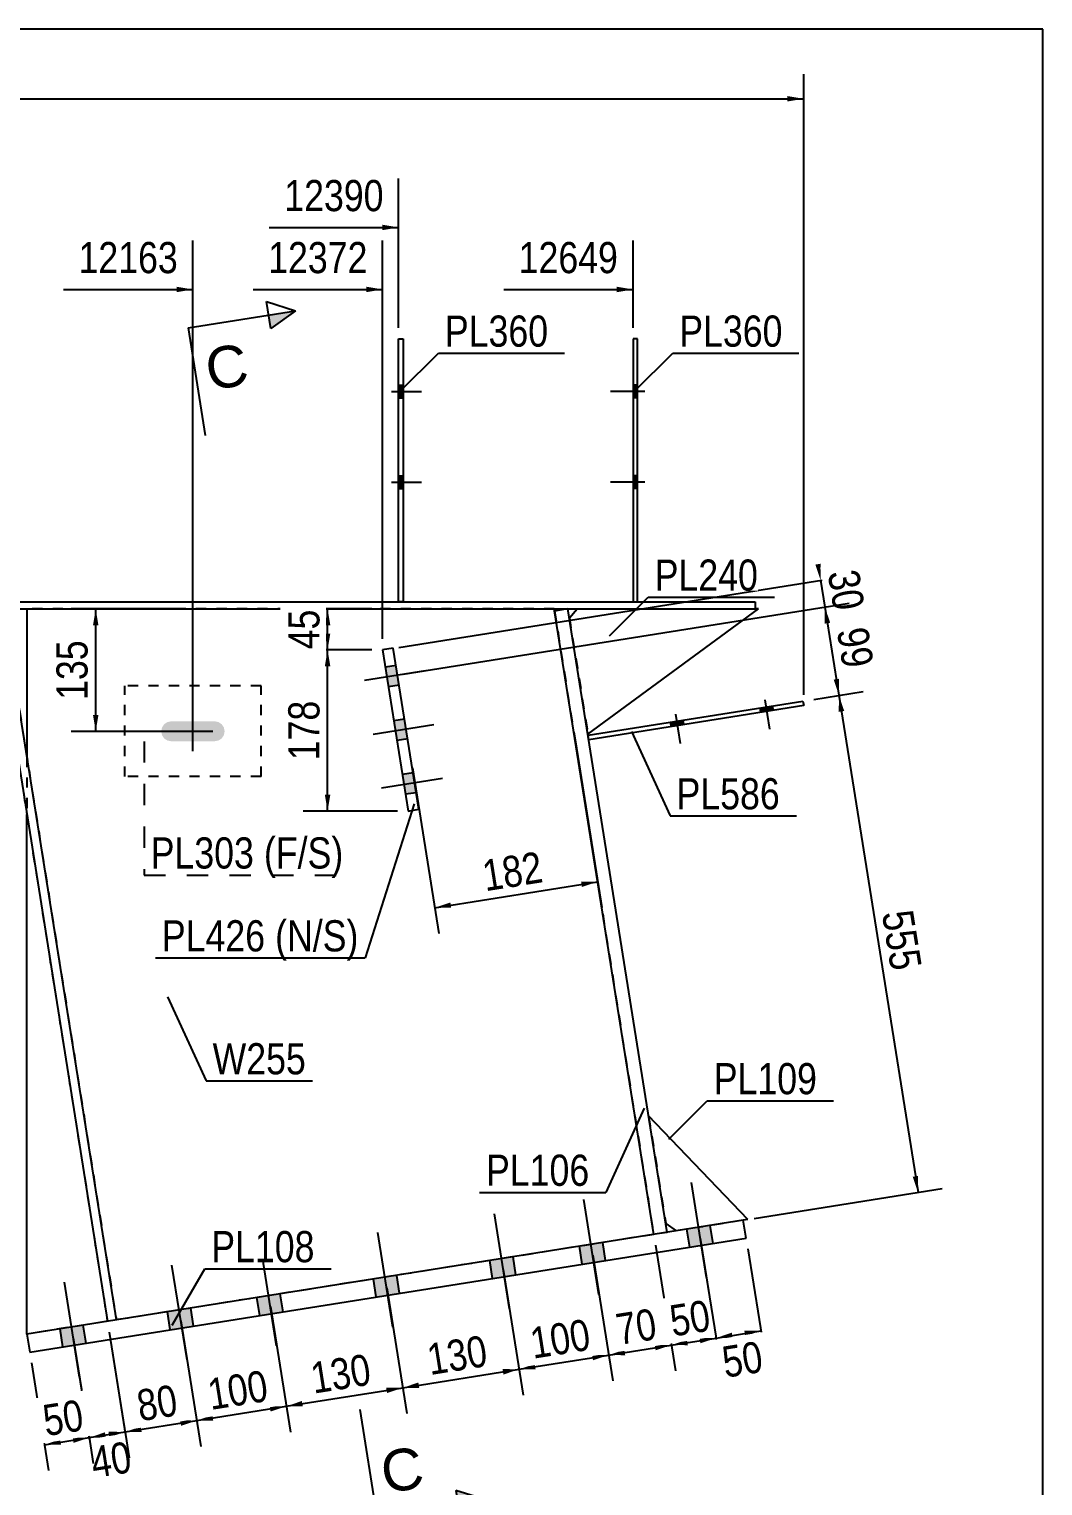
# Model space of a CAD drawing. Header units: millimetres. Extents: x -1012 to -610, y -190 to 87.
# Drawn here: x -703 to -609.9, y -47.3 to 86.6 of the extents above; entities that cross this region are included whole.
import ezdxf

# ---------------------------------------------------------------- set-up
doc = ezdxf.new("R2010")
doc.units = ezdxf.units.MM
doc.linetypes.add('DXK_LINE_DOT1', pattern=[1.8814, 0.9407, -0.9407])
doc.linetypes.add('DXK_LINE_DOT2', pattern=[3.9198, 1.9599, -1.9599])
doc.styles.add('Arial', font='ARIAL.TTF', dxfattribs={"height": 0.2})
doc.styles.add('Arial Narrow', font='ARIALN.TTF', dxfattribs={"height": 0.2})

# ---------------------------------------------------------------- blocks, each defined once
blk = doc.blocks.new('Unknown-628699867-1211')
at = {"color": 5, "linetype": 'Continuous'}
for p, q in [((-609.88, 86.63), (-1009.88, 86.63)), ((-609.88, -190.37), (-609.88, 86.63))]:
    blk.add_line(p, q, dxfattribs=at)
blk = doc.blocks.new('Part-628699867-3175 - 1513')
at = {"color": 2, "linetype": 'Continuous'}
for p, q in [((-647.12, 58.17), (-647.53, 58.17)), ((-647.53, 58.17), (-647.53, 34)), ((-647.12, 34), (-647.12, 58.17))]:
    blk.add_line(p, q, dxfattribs=at)
at = {"color": 7, "linetype": 'DXK_LINE_DOT1'}
blk.add_line((-647.53, 34), (-647.12, 34), dxfattribs=at)
blk = doc.blocks.new('Bolt-628699867-1549 - 1513')
at = {"linetype": 'Continuous'}
for points in [[(-668.66, 52.75), (-668.66, 53.91), (-669.08, 53.91), (-669.08, 52.75)], [(-668.66, 52.75), (-668.66, 53.91), (-669.08, 53.91), (-669.08, 52.75)], [(-668.66, 44.41), (-668.66, 45.58), (-669.08, 45.58), (-669.08, 44.41)], [(-668.66, 44.41), (-668.66, 45.58), (-669.08, 45.58), (-669.08, 44.41)]]:
    blk.add_hatch(color=3, dxfattribs=at).paths.add_polyline_path(points)
at = {"color": 3, "linetype": 'Continuous'}
for p, q in [((-669.08, 53.91), (-668.66, 53.91)), ((-669.08, 53.91), (-668.66, 53.91)), ((-669.74, 53.33), (-666.99, 53.33)), ((-669.74, 53.33), (-666.99, 53.33)), ((-669.08, 52.75), (-668.66, 52.75)), ((-669.08, 52.75), (-668.66, 52.75)), ((-669.08, 45.58), (-668.66, 45.58)), ((-669.08, 45.58), (-668.66, 45.58)), ((-669.74, 45), (-666.99, 45)), ((-669.74, 45), (-666.99, 45)), ((-669.08, 44.41), (-668.66, 44.41)), ((-669.08, 44.41), (-668.66, 44.41))]:
    blk.add_line(p, q, dxfattribs=at)
blk = doc.blocks.new('Bolt-628699867-1551 - 1513')
at = {"linetype": 'Continuous'}
for points in [[(-670.3, 28), (-670.02, 26.19), (-669.03, 26.35), (-669.32, 28.16)], [(-669.52, 23.07), (-669.23, 21.26), (-668.24, 21.41), (-668.53, 23.22)], [(-668.73, 18.13), (-668.45, 16.32), (-667.46, 16.47), (-667.75, 18.29)]]:
    blk.add_hatch(color=3, dxfattribs=at).paths.add_polyline_path(points)
at = {"color": 3, "linetype": 'Continuous'}
for p, q in [((-670.3, 28), (-669.32, 28.16)), ((-672.22, 26.77), (-666.62, 27.66)), ((-670.02, 26.19), (-669.03, 26.35)), ((-669.52, 23.07), (-668.53, 23.22)), ((-671.43, 21.83), (-665.84, 22.72)), ((-669.23, 21.26), (-668.24, 21.41)), ((-670.65, 16.9), (-665.05, 17.79)), ((-668.73, 18.13), (-667.75, 18.29)), ((-668.45, 16.32), (-667.46, 16.47))]:
    blk.add_line(p, q, dxfattribs=at)
blk = doc.blocks.new('Bolt-628699867-1552 - 1513')
at = {"linetype": 'Continuous'}
blk.add_hatch(color=3, dxfattribs=at).paths.add_polyline_path([(-690.83, 22.43), (-690.9, 22.08), (-690.83, 21.73), (-690.63, 21.43), (-690.34, 21.24), (-689.99, 21.17), (-685.99, 21.17), (-685.63, 21.24), (-685.34, 21.43), (-685.14, 21.73), (-685.07, 22.08), (-685.14, 22.43), (-685.34, 22.73), (-685.63, 22.93), (-685.99, 23), (-689.99, 23), (-690.34, 22.93), (-690.63, 22.73)])
at = {"color": 3, "linetype": 'Continuous'}
for p, q in [((-687.99, 20.25), (-687.99, 23.92)), ((-686.15, 22.08), (-689.82, 22.08))]:
    blk.add_line(p, q, dxfattribs=at)
blk = doc.blocks.new('Part-628699867-1866 - 1513')
at = {"color": 2, "linetype": 'Continuous'}
for p, q in [((-705.41, 33.33), (-706.23, 33.2)), ((-706.23, 33.2), (-695.84, -32.16)), ((-695.02, -32.02), (-705.41, 33.33))]:
    blk.add_line(p, q, dxfattribs=at)
blk = doc.blocks.new('Bolt-628699867-1553 - 1513')
at = {"linetype": 'Continuous'}
for points in [[(-640.45, -23.35), (-642.59, -23.69), (-642.33, -25.33), (-640.19, -24.99)], [(-640.45, -23.35), (-642.59, -23.69), (-642.33, -25.33), (-640.19, -24.99)], [(-650.33, -24.92), (-652.47, -25.26), (-652.21, -26.9), (-650.07, -26.56)], [(-650.33, -24.92), (-652.47, -25.26), (-652.21, -26.9), (-650.07, -26.56)], [(-658.56, -26.23), (-660.7, -26.57), (-660.44, -28.21), (-658.3, -27.87)], [(-658.56, -26.23), (-660.7, -26.57), (-660.44, -28.21), (-658.3, -27.87)], [(-669.26, -27.93), (-671.4, -28.27), (-671.14, -29.91), (-669, -29.57)], [(-669.26, -27.93), (-671.4, -28.27), (-671.14, -29.91), (-669, -29.57)], [(-679.96, -29.63), (-682.1, -29.97), (-681.84, -31.62), (-679.7, -31.28)], [(-679.96, -29.63), (-682.1, -29.97), (-681.84, -31.62), (-679.7, -31.28)], [(-688.19, -30.94), (-690.33, -31.28), (-690.07, -32.92), (-687.93, -32.58)], [(-688.19, -30.94), (-690.33, -31.28), (-690.07, -32.92), (-687.93, -32.58)], [(-698.06, -32.51), (-700.2, -32.85), (-699.94, -34.5), (-697.8, -34.15)], [(-698.06, -32.51), (-700.2, -32.85), (-699.94, -34.5), (-697.8, -34.15)]]:
    blk.add_hatch(color=3, dxfattribs=at).paths.add_polyline_path(points)
at = {"color": 3, "linetype": 'Continuous'}
for p, q in [((-640.79, -28.12), (-642.18, -19.4)), ((-640.79, -28.12), (-642.18, -19.4)), ((-650.67, -29.69), (-652.05, -20.97)), ((-650.67, -29.69), (-652.05, -20.97)), ((-658.9, -31), (-660.28, -22.28)), ((-658.9, -31), (-660.28, -22.28)), ((-669.6, -32.7), (-670.98, -23.98)), ((-669.6, -32.7), (-670.98, -23.98)), ((-642.33, -25.33), (-642.59, -23.69)), ((-642.33, -25.33), (-642.59, -23.69)), ((-640.19, -24.99), (-640.45, -23.35)), ((-640.19, -24.99), (-640.45, -23.35)), ((-652.21, -26.9), (-652.47, -25.26)), ((-652.21, -26.9), (-652.47, -25.26)), ((-650.07, -26.56), (-650.33, -24.92)), ((-650.07, -26.56), (-650.33, -24.92)), ((-680.3, -34.4), (-681.68, -25.68)), ((-680.3, -34.4), (-681.68, -25.68)), ((-660.44, -28.21), (-660.7, -26.57)), ((-660.44, -28.21), (-660.7, -26.57)), ((-658.3, -27.87), (-658.56, -26.23)), ((-658.3, -27.87), (-658.56, -26.23)), ((-688.53, -35.71), (-689.91, -26.99)), ((-688.53, -35.71), (-689.91, -26.99)), ((-669, -29.57), (-669.26, -27.93)), ((-669, -29.57), (-669.26, -27.93)), ((-698.4, -37.28), (-699.79, -28.56)), ((-698.4, -37.28), (-699.79, -28.56)), ((-671.14, -29.91), (-671.4, -28.27)), ((-671.14, -29.91), (-671.4, -28.27)), ((-681.84, -31.62), (-682.1, -29.97)), ((-681.84, -31.62), (-682.1, -29.97)), ((-679.7, -31.28), (-679.96, -29.63)), ((-679.7, -31.28), (-679.96, -29.63)), ((-690.07, -32.92), (-690.33, -31.28)), ((-690.07, -32.92), (-690.33, -31.28)), ((-687.93, -32.58), (-688.19, -30.94)), ((-687.93, -32.58), (-688.19, -30.94)), ((-699.94, -34.5), (-700.2, -32.85)), ((-699.94, -34.5), (-700.2, -32.85)), ((-697.8, -34.15), (-698.06, -32.51)), ((-697.8, -34.15), (-698.06, -32.51))]:
    blk.add_line(p, q, dxfattribs=at)
blk = doc.blocks.new('Part-628699867-1562 - 1513')
at = {"color": 2, "linetype": 'Continuous'}
for p, q in [((-703.25, 33.33), (-703.25, 19.73)), ((-654.76, 33.17), (-654.78, 33.33)), ((-703.25, -33.33), (-703.25, 14.42))]:
    blk.add_line(p, q, dxfattribs=at)
at = {"color": 7, "linetype": 'DXK_LINE_DOT1'}
for p, q in [((-654.78, 33.33), (-703.25, 33.33)), ((-654.76, 33.17), (-645.64, -24.17)), ((-703.25, 19.73), (-703.25, 14.42)), ((-645.64, -24.17), (-703.25, -33.33))]:
    blk.add_line(p, q, dxfattribs=at)
blk = doc.blocks.new('Part-628699867-1584 - 1513')
at = {"color": 2, "linetype": 'Continuous'}
for p, q in [((-669.08, 34), (-669.08, 58.17)), ((-669.08, 58.17), (-668.66, 58.17)), ((-668.66, 58.17), (-668.66, 34))]:
    blk.add_line(p, q, dxfattribs=at)
at = {"color": 7, "linetype": 'DXK_LINE_DOT1'}
blk.add_line((-668.66, 34), (-669.08, 34), dxfattribs=at)
blk = doc.blocks.new('Part-628699867-1822 - 1513')
at = {"color": 2, "linetype": 'Continuous'}
for p, q in [((-653.39, 32.51), (-652.68, 33.33)), ((-651.68, 21.81), (-636.02, 33.33)), ((-636.02, 33.33), (-636.32, 33.33))]:
    blk.add_line(p, q, dxfattribs=at)
at = {"color": 7, "linetype": 'DXK_LINE_DOT1'}
for p, q in [((-653.39, 32.51), (-651.68, 21.81)), ((-652.68, 33.33), (-636.32, 33.33))]:
    blk.add_line(p, q, dxfattribs=at)
blk = doc.blocks.new('Part-628699867-1693 - 1513')
at = {"color": 2, "linetype": 'Continuous'}
for p, q in [((-669.57, 29.72), (-670.55, 29.57)), ((-670.55, 29.57), (-668.2, 14.75)), ((-667.21, 14.91), (-669.57, 29.72)), ((-668.2, 14.75), (-667.21, 14.91))]:
    blk.add_line(p, q, dxfattribs=at)
blk = doc.blocks.new('Part-628699867-1715 - 1513')
at = {"color": 7, "linetype": 'DXK_LINE_DOT1'}
for p, q in [((-681.73, 26.25), (-694.24, 26.25)), ((-694.24, 17.92), (-694.24, 26.25)), ((-681.73, 17.92), (-681.73, 26.25)), ((-681.73, 17.92), (-694.24, 17.92))]:
    blk.add_line(p, q, dxfattribs=at)
blk = doc.blocks.new('Part-628699867-1844 - 1513')
at = {"color": 7, "linetype": 'DXK_LINE_DOT1'}
for p, q in [((-705.41, 33.33), (-706.23, 33.2)), ((-706.23, 33.2), (-695.84, -32.16)), ((-705.41, 33.33), (-695.02, -32.02))]:
    blk.add_line(p, q, dxfattribs=at)
blk = doc.blocks.new('Part-628699867-1764 - 1513')
at = {"color": 2, "linetype": 'Continuous'}
for p, q in [((-637, -22.8), (-646.11, -13.28)), ((-644.53, -23.15), (-643.58, -23.85)), ((-637, -22.8), (-637.41, -22.86))]:
    blk.add_line(p, q, dxfattribs=at)
at = {"color": 7, "linetype": 'DXK_LINE_DOT1'}
for p, q in [((-646.11, -13.28), (-644.53, -23.15)), ((-637.41, -22.86), (-643.58, -23.85))]:
    blk.add_line(p, q, dxfattribs=at)
blk = doc.blocks.new('Part-628699867-1793 - 1513')
at = {"color": 2, "linetype": 'Continuous'}
for p, q in [((-637.41, -22.86), (-703.25, -33.33)), ((-637.15, -24.51), (-637.41, -22.86)), ((-702.99, -34.98), (-637.15, -24.51)), ((-703.25, -33.33), (-702.99, -34.98))]:
    blk.add_line(p, q, dxfattribs=at)
blk = doc.blocks.new('Part-628699867-1895 - 1513')
at = {"color": 2, "linetype": 'Continuous'}
for p, q in [((-654.76, 33.17), (-653.72, 33.33)), ((-645.64, -24.17), (-654.76, 33.17)), ((-644.4, -23.98), (-653.52, 33.33))]:
    blk.add_line(p, q, dxfattribs=at)
at = {"color": 7, "linetype": 'DXK_LINE_DOT1'}
for p, q in [((-653.72, 33.33), (-653.52, 33.37)), ((-653.52, 33.37), (-653.52, 33.33)), ((-644.4, -23.98), (-645.64, -24.17))]:
    blk.add_line(p, q, dxfattribs=at)
blk = doc.blocks.new('Part-628699867-2059 - 1513')
at = {"color": 2, "linetype": 'Continuous'}
for p, q in [((-745.62, 34), (-739.78, 34)), ((-745.62, 34), (-745.62, 33.33)), ((-739.68, 34), (-725.85, 34)), ((-725.75, 34), (-712.17, 34)), ((-712.07, 34), (-636.32, 34)), ((-636.32, 34), (-636.32, 33.33)), ((-745.62, 33.33), (-739.78, 33.33)), ((-739.68, 33.33), (-725.85, 33.33)), ((-725.75, 33.33), (-712.17, 33.33)), ((-712.07, 33.33), (-636.32, 33.33))]:
    blk.add_line(p, q, dxfattribs=at)
blk = doc.blocks.new('Part-628699867-3178 - 1513')
at = {"color": 2, "linetype": 'Continuous'}
for p, q in [((-651.67, 21.72), (-631.92, 24.86)), ((-631.85, 24.45), (-651.61, 21.31)), ((-631.92, 24.86), (-631.85, 24.45))]:
    blk.add_line(p, q, dxfattribs=at)
at = {"color": 7, "linetype": 'DXK_LINE_DOT1'}
blk.add_line((-651.61, 21.31), (-651.67, 21.72), dxfattribs=at)
blk = doc.blocks.new('Bolt-628699867-3217 - 1513')
at = {"linetype": 'Continuous'}
for points in [[(-647.12, 52.75), (-647.12, 53.91), (-647.53, 53.91), (-647.53, 52.75)], [(-647.12, 52.75), (-647.12, 53.91), (-647.53, 53.91), (-647.53, 52.75)], [(-647.12, 44.41), (-647.12, 45.58), (-647.53, 45.58), (-647.53, 44.41)], [(-647.12, 44.41), (-647.12, 45.58), (-647.53, 45.58), (-647.53, 44.41)]]:
    blk.add_hatch(color=3, dxfattribs=at).paths.add_polyline_path(points)
at = {"color": 3, "linetype": 'Continuous'}
for p, q in [((-647.12, 53.91), (-647.53, 53.91)), ((-647.12, 53.91), (-647.53, 53.91)), ((-646.45, 53.33), (-649.62, 53.33)), ((-646.45, 53.33), (-649.62, 53.33)), ((-647.12, 52.75), (-647.53, 52.75)), ((-647.12, 52.75), (-647.53, 52.75)), ((-647.12, 45.58), (-647.53, 45.58)), ((-647.12, 45.58), (-647.53, 45.58)), ((-646.45, 45), (-649.62, 45)), ((-646.45, 45), (-649.62, 45)), ((-647.12, 44.41), (-647.53, 44.41)), ((-647.12, 44.41), (-647.53, 44.41))]:
    blk.add_line(p, q, dxfattribs=at)
blk = doc.blocks.new('Bolt-628699867-3220 - 1513')
at = {"linetype": 'Continuous'}
for points in [[(-635.82, 23.82), (-634.67, 24), (-634.74, 24.42), (-635.89, 24.23)], [(-635.82, 23.82), (-634.67, 24), (-634.74, 24.42), (-635.89, 24.23)], [(-644.05, 22.51), (-642.9, 22.7), (-642.97, 23.11), (-644.12, 22.92)], [(-644.05, 22.51), (-642.9, 22.7), (-642.97, 23.11), (-644.12, 22.92)]]:
    blk.add_hatch(color=3, dxfattribs=at).paths.add_polyline_path(points)
at = {"color": 3, "linetype": 'Continuous'}
for p, q in [((-635.89, 24.23), (-635.82, 23.82)), ((-635.89, 24.23), (-635.82, 23.82)), ((-635.42, 24.98), (-634.99, 22.27)), ((-635.42, 24.98), (-634.99, 22.27)), ((-634.74, 24.42), (-634.67, 24)), ((-634.74, 24.42), (-634.67, 24)), ((-644.12, 22.92), (-644.05, 22.51)), ((-644.12, 22.92), (-644.05, 22.51)), ((-643.65, 23.67), (-643.22, 20.96)), ((-643.65, 23.67), (-643.22, 20.96)), ((-642.97, 23.11), (-642.9, 22.7)), ((-642.97, 23.11), (-642.9, 22.7))]:
    blk.add_line(p, q, dxfattribs=at)
blk = doc.blocks.new('StraightDimension-628699867-4066 - 1513')
at = {"linetype": 'Continuous'}
blk.add_hatch(color=7, dxfattribs=at).paths.add_polyline_path([(-649.03, 62.95), (-647.53, 62.7), (-649.03, 62.45)])
at = {"color": 7, "linetype": 'Continuous'}
for p, q in [((-647.53, 59.17), (-647.53, 67.2)), ((-659.42, 62.7), (-647.53, 62.7))]:
    blk.add_line(p, q, dxfattribs=at)
at = {"color": 0}
blk.add_wipeout([(-648.31, 63.6), (-648.31, 67.8), (-658.65, 67.8), (-658.65, 63.6)], dxfattribs=at)
at = {"color": 3, "style": 'Arial Narrow'}
blk.add_text('12649', height=2.863, dxfattribs=at).set_placement((-658.05, 64.2))
blk = doc.blocks.new('StraightDimension-628699867-2384 - 1513')
at = {"linetype": 'Continuous'}
for points in [[(-680.93, -39.96), (-679.41, -39.97), (-680.85, -40.45)], [(-686.12, -41.29), (-687.64, -41.28), (-686.2, -40.79)]]:
    blk.add_hatch(color=7, dxfattribs=at).paths.add_polyline_path(points)
at = {"color": 7, "linetype": 'Continuous'}
for p, q in [((-680.87, -30.79), (-679.03, -42.34)), ((-689.1, -32.1), (-687.26, -43.65)), ((-687.64, -41.28), (-679.41, -39.97))]:
    blk.add_line(p, q, dxfattribs=at)
at = {"color": 0}
blk.add_wipeout([(-680.25, -39.95), (-680.91, -35.8), (-687.51, -36.85), (-686.85, -41)], dxfattribs=at)
at = {"color": 3, "style": 'Arial Narrow'}
blk.add_text('100', height=2.863, rotation=9.0355, dxfattribs=at).set_placement((-686.35, -40.31))
blk = doc.blocks.new('StraightDimension-628699867-2457 - 1513')
at = {"linetype": 'Continuous'}
for points in [[(-675.86, 28.07), (-675.61, 29.57), (-675.36, 28.07)], [(-675.36, 16.25), (-675.61, 14.75), (-675.86, 16.25)]]:
    blk.add_hatch(color=7, dxfattribs=at).paths.add_polyline_path(points)
at = {"color": 7, "linetype": 'Continuous'}
for p, q in [((-671.55, 29.57), (-677.86, 29.57)), ((-675.61, 14.75), (-675.61, 29.57)), ((-669.2, 14.75), (-677.86, 14.75))]:
    blk.add_line(p, q, dxfattribs=at)
at = {"color": 0}
blk.add_wipeout([(-675.76, 25.5), (-679.96, 25.5), (-679.96, 18.82), (-675.76, 18.82)], dxfattribs=at)
at = {"color": 3, "style": 'Arial Narrow'}
blk.add_text('178', height=2.863, rotation=90.0002, dxfattribs=at).set_placement((-676.36, 19.42))
blk = doc.blocks.new('StraightDimension-628699867-2469 - 1513')
at = {"linetype": 'Continuous'}
for points in [[(-652.31, 8.26), (-650.79, 8.25), (-652.24, 7.77)], [(-664.25, 5.86), (-665.77, 5.87), (-664.33, 6.35)]]:
    blk.add_hatch(color=7, dxfattribs=at).paths.add_polyline_path(points)
at = {"color": 7, "linetype": 'Continuous'}
for p, q in [((-652.84, 21.1), (-650.42, 5.88)), ((-667.82, 18.72), (-665.4, 3.5)), ((-665.77, 5.87), (-650.79, 8.25))]:
    blk.add_line(p, q, dxfattribs=at)
at = {"color": 0}
blk.add_wipeout([(-655.01, 7.73), (-655.67, 11.88), (-662.27, 10.83), (-661.61, 6.68)], dxfattribs=at)
at = {"color": 3, "style": 'Arial Narrow'}
blk.add_text('182', height=2.863, rotation=9.0355, dxfattribs=at).set_placement((-661.11, 7.37))
blk = doc.blocks.new('StraightDimension-628699867-6439 - 1513')
at = {"linetype": 'Continuous'}
blk.add_hatch(color=7, dxfattribs=at).paths.add_polyline_path([(-633.35, 80.48), (-631.85, 80.23), (-633.35, 79.98)])
at = {"color": 7, "linetype": 'Continuous'}
for p, q in [((-631.85, 25.45), (-631.85, 82.48)), ((-1000, 80.23), (-631.85, 80.23))]:
    blk.add_line(p, q, dxfattribs=at)
blk = doc.blocks.new('StraightDimension-628699867-6081 - 1513')
at = {"linetype": 'Continuous'}
for points in [[(-630.29, 37.49), (-630.3, 35.97), (-630.78, 37.41)], [(-629.92, 31.98), (-629.91, 33.5), (-629.42, 32.06)]]:
    blk.add_hatch(color=7, dxfattribs=at).paths.add_polyline_path(points)
at = {"color": 7, "linetype": 'Continuous'}
for p, q in [((-669.07, 29.8), (-628.08, 36.32)), ((-630.3, 35.97), (-629.91, 33.5)), ((-668.68, 27.33), (-627.68, 33.85))]:
    blk.add_line(p, q, dxfattribs=at)
at = {"color": 0}
blk.add_wipeout([(-629.57, 32.36), (-625.43, 33.02), (-626.19, 37.82), (-630.34, 37.16)], dxfattribs=at)
at = {"color": 3, "style": 'Arial Narrow'}
blk.add_text('30', height=2.863, rotation=-80.9647, dxfattribs=at).set_placement((-629.65, 36.66))
blk = doc.blocks.new('StraightDimension-628699867-2297 - 1513')
at = {"linetype": 'Continuous'}
for points in [[(-696, -42.86), (-697.52, -42.85), (-696.07, -42.36)], [(-695.74, -42.31), (-694.22, -42.32), (-695.67, -42.8)]]:
    blk.add_hatch(color=7, dxfattribs=at).paths.add_polyline_path(points)
at = {"color": 7, "linetype": 'Continuous'}
for p, q in [((-695.68, -33.14), (-693.87, -44.54)), ((-698.98, -33.67), (-697.16, -45.07)), ((-697.52, -42.85), (-694.22, -42.32))]:
    blk.add_line(p, q, dxfattribs=at)
at = {"color": 0}
blk.add_wipeout([(-692.79, -46.5), (-693.45, -42.35), (-698.24, -43.11), (-697.58, -47.26)], dxfattribs=at)
at = {"color": 3, "style": 'Arial Narrow'}
blk.add_text('40', height=2.863, rotation=9.0355, dxfattribs=at).set_placement((-697.09, -46.57))
blk = doc.blocks.new('StraightDimension-628699867-2315 - 1513')
at = {"linetype": 'Continuous'}
for points in [[(-699.04, -42.83), (-697.52, -42.85), (-698.96, -43.33)], [(-700.11, -43.51), (-701.63, -43.5), (-700.19, -43.02)]]:
    blk.add_hatch(color=7, dxfattribs=at).paths.add_polyline_path(points)
at = {"color": 7, "linetype": 'Continuous'}
for p, q in [((-698.98, -33.67), (-697.14, -45.22)), ((-702.83, -35.97), (-701.25, -45.87)), ((-701.63, -43.5), (-697.52, -42.85))]:
    blk.add_line(p, q, dxfattribs=at)
at = {"color": 0}
blk.add_wipeout([(-697.2, -42.64), (-697.86, -38.5), (-702.65, -39.26), (-702, -43.41)], dxfattribs=at)
at = {"color": 3, "style": 'Arial Narrow'}
blk.add_text('50', height=2.863, rotation=9.0355, dxfattribs=at).set_placement((-701.5, -42.72))
blk = doc.blocks.new('StraightDimension-628699867-2328 - 1513')
at = {"linetype": 'Continuous'}
for points in [[(-656.49, -36.58), (-658.01, -36.56), (-656.57, -36.08)], [(-651.3, -35.24), (-649.78, -35.26), (-651.22, -35.74)]]:
    blk.add_hatch(color=7, dxfattribs=at).paths.add_polyline_path(points)
at = {"color": 7, "linetype": 'Continuous'}
for p, q in [((-651.24, -26.08), (-649.41, -37.63)), ((-659.47, -27.38), (-657.64, -38.93)), ((-658.01, -36.56), (-649.78, -35.26))]:
    blk.add_line(p, q, dxfattribs=at)
at = {"color": 0}
blk.add_wipeout([(-650.62, -35.24), (-651.28, -31.09), (-657.88, -32.14), (-657.22, -36.29)], dxfattribs=at)
at = {"color": 3, "style": 'Arial Narrow'}
blk.add_text('100', height=2.863, rotation=9.0355, dxfattribs=at).set_placement((-656.72, -35.6))
blk = doc.blocks.new('StraightDimension-628699867-2333 - 1513')
at = {"linetype": 'Continuous'}
for points in [[(-648.26, -35.27), (-649.78, -35.26), (-648.34, -34.77)], [(-645.54, -34.33), (-644.02, -34.34), (-645.46, -34.82)]]:
    blk.add_hatch(color=7, dxfattribs=at).paths.add_polyline_path(points)
at = {"color": 7, "linetype": 'Continuous'}
for p, q in [((-645.48, -25.16), (-643.64, -36.71)), ((-651.24, -26.08), (-649.41, -37.63)), ((-649.78, -35.26), (-644.02, -34.34))]:
    blk.add_line(p, q, dxfattribs=at)
at = {"color": 0}
blk.add_wipeout([(-644.53, -34.27), (-645.19, -30.12), (-649.98, -30.88), (-649.32, -35.03)], dxfattribs=at)
at = {"color": 3, "style": 'Arial Narrow'}
blk.add_text('70', height=2.863, rotation=9.0355, dxfattribs=at).set_placement((-648.83, -34.34))
blk = doc.blocks.new('StraightDimension-628699867-2337 - 1513')
at = {"linetype": 'Continuous'}
for points in [[(-642.5, -34.35), (-644.02, -34.34), (-642.58, -33.86)], [(-641.43, -33.67), (-639.91, -33.69), (-641.35, -34.17)]]:
    blk.add_hatch(color=7, dxfattribs=at).paths.add_polyline_path(points)
at = {"color": 7, "linetype": 'Continuous'}
for p, q in [((-645.48, -25.16), (-643.64, -36.71)), ((-641.37, -24.51), (-639.53, -36.06)), ((-644.02, -34.34), (-639.91, -33.69))]:
    blk.add_line(p, q, dxfattribs=at)
at = {"color": 0}
blk.add_wipeout([(-639.59, -33.48), (-640.25, -29.33), (-645.05, -30.1), (-644.39, -34.25)], dxfattribs=at)
at = {"color": 3, "style": 'Arial Narrow'}
blk.add_text('50', height=2.863, rotation=9.0355, dxfattribs=at).set_placement((-643.89, -33.56))
blk = doc.blocks.new('StraightDimension-628699867-2350 - 1513')
at = {"linetype": 'Continuous'}
for points in [[(-638.39, -33.7), (-639.91, -33.69), (-638.46, -33.2)], [(-637.31, -33.02), (-635.79, -33.03), (-637.23, -33.51)]]:
    blk.add_hatch(color=7, dxfattribs=at).paths.add_polyline_path(points)
at = {"color": 7, "linetype": 'Continuous'}
for p, q in [((-641.37, -24.51), (-639.55, -35.91)), ((-636.99, -25.5), (-635.44, -35.25)), ((-639.91, -33.69), (-635.79, -33.03))]:
    blk.add_line(p, q, dxfattribs=at)
at = {"color": 0}
blk.add_wipeout([(-634.77, -37.27), (-635.43, -33.12), (-640.22, -33.89), (-639.56, -38.04)], dxfattribs=at)
at = {"color": 3, "style": 'Arial Narrow'}
blk.add_text('50', height=2.863, rotation=9.0355, dxfattribs=at).set_placement((-639.07, -37.35))
blk = doc.blocks.new('StraightDimension-628699867-2363 - 1513')
at = {"linetype": 'Continuous'}
for points in [[(-670.23, -38.25), (-668.71, -38.27), (-670.15, -38.75)], [(-677.89, -39.98), (-679.41, -39.97), (-677.97, -39.48)]]:
    blk.add_hatch(color=7, dxfattribs=at).paths.add_polyline_path(points)
at = {"color": 7, "linetype": 'Continuous'}
for p, q in [((-670.17, -29.09), (-668.33, -40.64)), ((-680.87, -30.79), (-679.03, -42.34)), ((-679.41, -39.97), (-668.71, -38.27))]:
    blk.add_line(p, q, dxfattribs=at)
at = {"color": 0}
blk.add_wipeout([(-670.78, -38.44), (-671.44, -34.3), (-678.04, -35.35), (-677.39, -39.49)], dxfattribs=at)
at = {"color": 3, "style": 'Arial Narrow'}
blk.add_text('130', height=2.863, rotation=9.0355, dxfattribs=at).set_placement((-676.89, -38.81))
blk = doc.blocks.new('StraightDimension-628699867-2369 - 1513')
at = {"linetype": 'Continuous'}
for points in [[(-659.53, -36.55), (-658.01, -36.56), (-659.45, -37.05)], [(-667.19, -38.28), (-668.71, -38.27), (-667.27, -37.78)]]:
    blk.add_hatch(color=7, dxfattribs=at).paths.add_polyline_path(points)
at = {"color": 7, "linetype": 'Continuous'}
for p, q in [((-659.47, -27.38), (-657.64, -38.93)), ((-670.17, -29.09), (-668.33, -40.64)), ((-668.71, -38.27), (-658.01, -36.56))]:
    blk.add_line(p, q, dxfattribs=at)
at = {"color": 0}
blk.add_wipeout([(-660.08, -36.74), (-660.74, -32.59), (-667.35, -33.64), (-666.69, -37.79)], dxfattribs=at)
at = {"color": 3, "style": 'Arial Narrow'}
blk.add_text('130', height=2.863, rotation=9.0355, dxfattribs=at).set_placement((-666.19, -37.1))
blk = doc.blocks.new('StraightDimension-628699867-2375 - 1513')
at = {"linetype": 'Continuous'}
for points in [[(-689.16, -41.26), (-687.64, -41.28), (-689.08, -41.76)], [(-692.7, -42.33), (-694.22, -42.32), (-692.78, -41.84)]]:
    blk.add_hatch(color=7, dxfattribs=at).paths.add_polyline_path(points)
at = {"color": 7, "linetype": 'Continuous'}
for p, q in [((-689.1, -32.1), (-687.26, -43.65)), ((-695.68, -33.14), (-693.85, -44.69)), ((-694.22, -42.32), (-687.64, -41.28))]:
    blk.add_line(p, q, dxfattribs=at)
at = {"color": 0}
blk.add_wipeout([(-688.56, -41.27), (-689.22, -37.12), (-694.01, -37.88), (-693.35, -42.03)], dxfattribs=at)
at = {"color": 3, "style": 'Arial Narrow'}
blk.add_text('80', height=2.863, rotation=9.0355, dxfattribs=at).set_placement((-692.86, -41.35))
blk = doc.blocks.new('StraightDimension-628699867-2416 - 1513')
at = {"linetype": 'Continuous'}
for points in [[(-697.17, 31.83), (-696.92, 33.33), (-696.67, 31.83)], [(-696.67, 23.58), (-696.92, 22.08), (-697.17, 23.58)]]:
    blk.add_hatch(color=7, dxfattribs=at).paths.add_polyline_path(points)
at = {"color": 7, "linetype": 'Continuous'}
for p, q in [((-688.99, 33.33), (-699.17, 33.33)), ((-696.92, 22.08), (-696.92, 33.33)), ((-688.99, 22.08), (-699.17, 22.08))]:
    blk.add_line(p, q, dxfattribs=at)
at = {"color": 0}
blk.add_wipeout([(-697.07, 31.05), (-701.27, 31.05), (-701.27, 24.37), (-697.07, 24.37)], dxfattribs=at)
at = {"color": 3, "style": 'Arial Narrow'}
blk.add_text('135', height=2.863, rotation=90.0002, dxfattribs=at).set_placement((-697.67, 24.97))
blk = doc.blocks.new('StraightDimension-628699867-2444 - 1513')
at = {"linetype": 'Continuous'}
for points in [[(-675.86, 31.83), (-675.61, 33.33), (-675.36, 31.83)], [(-675.36, 31.07), (-675.61, 29.57), (-675.86, 31.07)]]:
    blk.add_hatch(color=7, dxfattribs=at).paths.add_polyline_path(points)
at = {"color": 7, "linetype": 'Continuous'}
for p, q in [((-671.55, 33.33), (-677.86, 33.33)), ((-675.61, 29.57), (-675.61, 33.33)), ((-671.55, 29.57), (-677.86, 29.57))]:
    blk.add_line(p, q, dxfattribs=at)
at = {"color": 0}
blk.add_wipeout([(-675.76, 33.88), (-679.96, 33.88), (-679.96, 29.02), (-675.76, 29.02)], dxfattribs=at)
at = {"color": 3, "style": 'Arial Narrow'}
blk.add_text('45', height=2.863, rotation=90.0002, dxfattribs=at).set_placement((-676.36, 29.62))
blk = doc.blocks.new('StraightDimension-628699867-4067 - 1513')
at = {"linetype": 'Continuous'}
blk.add_hatch(color=7, dxfattribs=at).paths.add_polyline_path([(-670.58, 68.65), (-669.08, 68.4), (-670.58, 68.15)])
at = {"color": 7, "linetype": 'Continuous'}
for p, q in [((-669.08, 59.17), (-669.08, 72.9)), ((-680.97, 68.4), (-669.08, 68.4))]:
    blk.add_line(p, q, dxfattribs=at)
at = {"color": 0}
blk.add_wipeout([(-669.85, 69.3), (-669.85, 73.5), (-680.19, 73.5), (-680.19, 69.3)], dxfattribs=at)
at = {"color": 3, "style": 'Arial Narrow'}
blk.add_text('12390', height=2.863, dxfattribs=at).set_placement((-679.59, 69.9))
blk = doc.blocks.new('StraightDimension-628699867-4068 - 1513')
at = {"linetype": 'Continuous'}
blk.add_hatch(color=7, dxfattribs=at).paths.add_polyline_path([(-672.05, 62.95), (-670.55, 62.7), (-672.05, 62.45)])
at = {"color": 7, "linetype": 'Continuous'}
for p, q in [((-670.55, 30.57), (-670.55, 67.2)), ((-682.44, 62.7), (-670.55, 62.7))]:
    blk.add_line(p, q, dxfattribs=at)
at = {"color": 0}
blk.add_wipeout([(-671.33, 63.6), (-671.33, 67.8), (-681.67, 67.8), (-681.67, 63.6)], dxfattribs=at)
at = {"color": 3, "style": 'Arial Narrow'}
blk.add_text('12372', height=2.863, dxfattribs=at).set_placement((-681.07, 64.2))
blk = doc.blocks.new('StraightDimension-628699867-4069 - 1513')
at = {"linetype": 'Continuous'}
blk.add_hatch(color=7, dxfattribs=at).paths.add_polyline_path([(-689.49, 62.95), (-687.99, 62.7), (-689.49, 62.45)])
at = {"color": 7, "linetype": 'Continuous'}
for p, q in [((-687.99, 23.08), (-687.99, 67.2)), ((-699.88, 62.7), (-687.99, 62.7))]:
    blk.add_line(p, q, dxfattribs=at)
at = {"color": 0}
blk.add_wipeout([(-688.76, 63.6), (-688.76, 67.8), (-699.1, 67.8), (-699.1, 63.6)], dxfattribs=at)
at = {"color": 3, "style": 'Arial Narrow'}
blk.add_text('12163', height=2.863, dxfattribs=at).set_placement((-698.5, 64.2))
blk = doc.blocks.new('StraightDimension-628699867-6079 - 1513')
at = {"linetype": 'Continuous'}
for points in [[(-628.63, 23.87), (-628.62, 25.39), (-628.13, 23.95)], [(-621.34, -18.79), (-621.35, -20.31), (-621.83, -18.87)]]:
    blk.add_hatch(color=7, dxfattribs=at).paths.add_polyline_path(points)
at = {"color": 7, "linetype": 'Continuous'}
for p, q in [((-630.93, 25.02), (-626.4, 25.74)), ((-628.62, 25.39), (-621.35, -20.31)), ((-636.42, -22.71), (-619.13, -19.96))]:
    blk.add_line(p, q, dxfattribs=at)
at = {"color": 0}
blk.add_wipeout([(-624.31, -0.74), (-620.16, -0.08), (-621.21, 6.52), (-625.36, 5.86)], dxfattribs=at)
at = {"color": 3, "style": 'Arial Narrow'}
blk.add_text('555', height=2.863, rotation=-80.9647, dxfattribs=at).set_placement((-624.67, 5.37))
blk = doc.blocks.new('StraightDimension-628699867-6080 - 1513')
at = {"linetype": 'Continuous'}
for points in [[(-629.92, 31.98), (-629.91, 33.5), (-629.42, 32.06)], [(-628.61, 26.91), (-628.62, 25.39), (-629.1, 26.83)]]:
    blk.add_hatch(color=7, dxfattribs=at).paths.add_polyline_path(points)
at = {"color": 7, "linetype": 'Continuous'}
for p, q in [((-668.68, 27.33), (-627.68, 33.85)), ((-629.91, 33.5), (-628.62, 25.39)), ((-630.93, 25.02), (-626.4, 25.74))]:
    blk.add_line(p, q, dxfattribs=at)
at = {"color": 0}
blk.add_wipeout([(-628.73, 27.07), (-624.58, 27.73), (-625.35, 32.53), (-629.5, 31.87)], dxfattribs=at)
at = {"color": 3, "style": 'Arial Narrow'}
blk.add_text('99', height=2.863, rotation=-80.9647, dxfattribs=at).set_placement((-628.81, 31.37))
blk = doc.blocks.new('Mark-628699867-5751 - 1513')
at = {"color": 0}
blk.add_wipeout([(-655.33, 57.44), (-655.33, 60.44), (-664.83, 60.44), (-664.83, 57.44)], dxfattribs=at)
blk.add_wipeout([(-655.33, 57.44), (-655.33, 60.44), (-664.83, 60.44), (-664.83, 57.44)], dxfattribs=at)
at = {"color": 7, "linetype": 'Continuous'}
for p, q in [((-668.97, 53.31), (-665.43, 56.84)), ((-665.43, 56.84), (-653.83, 56.84))]:
    blk.add_line(p, q, dxfattribs=at)
at = {"color": 3, "style": 'Arial Narrow'}
blk.add_text('PL360', height=2.863, dxfattribs=at).set_placement((-664.83, 57.44))
blk = doc.blocks.new('SectionMark-628699867-2697 - 1513')
at = {"linetype": 'Continuous'}
for points in [[(-680.82, 59.11), (-681.02, 60.34), (-678.55, 60.74)], [(-663.64, -48.94), (-663.83, -47.71), (-661.17, -48.55)]]:
    blk.add_hatch(color=30, dxfattribs=at).paths.add_polyline_path(points)
at = {"color": 30, "linetype": 'Continuous'}
for p, q in [((-688.42, 59.17), (-678.55, 60.74)), ((-680.82, 59.11), (-681.21, 61.58)), ((-681.21, 61.58), (-678.55, 60.74)), ((-678.55, 60.74), (-680.82, 59.11)), ((-661.17, -48.55), (-663.83, -47.71)), ((-663.83, -47.71), (-663.44, -50.18)), ((-661.17, -48.55), (-663.44, -50.18))]:
    blk.add_line(p, q, dxfattribs=at)
at = {"color": 0, "linetype": 'Continuous'}
for points in [[(-682.69, 54), (-683.32, 57.95), (-687.12, 57.35), (-686.49, 53.4)], [(-666.57, -47.39), (-667.2, -43.43), (-671, -44.04), (-670.37, -47.99)]]:
    blk.add_wipeout(points, dxfattribs=at)
at = {"color": 30, "linetype": 'Continuous'}
for p, q in [((-688.42, 59.17), (-686.85, 49.29)), ((-671.04, -50.12), (-672.62, -40.25)), ((-671.04, -50.12), (-661.17, -48.55))]:
    blk.add_line(p, q, dxfattribs=at)
at = {"color": 96, "linetype": 'Continuous', "style": 'Arial'}
for p in [(-686.49, 53.4), (-670.37, -47.99)]:
    blk.add_text('C', height=3.82, rotation=9.0355, dxfattribs=at).set_placement(p)
blk = doc.blocks.new('Mark-628699867-6015 - 1513')
at = {"color": 0}
for points in [[(-682.36, 9.47), (-682.36, 12.47), (-691.87, 12.47), (-691.87, 9.47)], [(-674.16, 9.47), (-674.16, 12.47), (-681.46, 12.47), (-681.46, 9.47)]]:
    blk.add_wipeout(points, dxfattribs=at)
for points in [[(-682.36, 9.47), (-682.36, 12.47), (-691.87, 12.47), (-691.87, 9.47)], [(-674.16, 9.47), (-674.16, 12.47), (-681.46, 12.47), (-681.46, 9.47)]]:
    blk.add_wipeout(points, dxfattribs=at)
at = {"color": 7, "linetype": 'DXK_LINE_DOT2'}
for p, q in [((-692.47, 21.16), (-692.47, 8.87)), ((-692.47, 8.87), (-673.56, 8.87))]:
    blk.add_line(p, q, dxfattribs=at)
at = {"color": 3, "style": 'Arial Narrow'}
for s, p in [('PL303', (-691.87, 9.47)), ('(F/', (-681.46, 9.47)), ('S)', (-677.45, 9.47))]:
    blk.add_text(s, height=2.863, dxfattribs=at).set_placement(p)
blk = doc.blocks.new('Mark-628699867-5748 - 1513')
at = {"color": 0}
blk.add_wipeout([(-677.59, -9.45), (-677.59, -6.45), (-686.18, -6.45), (-686.18, -9.45)], dxfattribs=at)
blk.add_wipeout([(-677.59, -9.45), (-677.59, -6.45), (-686.18, -6.45), (-686.18, -9.45)], dxfattribs=at)
at = {"color": 7, "linetype": 'Continuous'}
for p, q in [((-690.32, -2.32), (-686.78, -10.05)), ((-686.78, -10.05), (-676.99, -10.05))]:
    blk.add_line(p, q, dxfattribs=at)
at = {"color": 3, "style": 'Arial Narrow'}
blk.add_text('W255', height=2.863, dxfattribs=at).set_placement((-686.18, -9.45))
blk = doc.blocks.new('Mark-628699867-5763 - 1513')
at = {"color": 0}
for points in [[(-681.33, 1.85), (-681.33, 4.85), (-690.84, 4.85), (-690.84, 1.85)], [(-672.77, 1.85), (-672.77, 4.85), (-680.43, 4.85), (-680.43, 1.85)]]:
    blk.add_wipeout(points, dxfattribs=at)
for points in [[(-681.33, 1.85), (-681.33, 4.85), (-690.84, 4.85), (-690.84, 1.85)], [(-672.77, 1.85), (-672.77, 4.85), (-680.43, 4.85), (-680.43, 1.85)]]:
    blk.add_wipeout(points, dxfattribs=at)
at = {"color": 7, "linetype": 'Continuous'}
for p in [(-667.66, 15.43), (-691.44, 1.25)]:
    blk.add_line(p, (-672.17, 1.25), dxfattribs=at)
at = {"color": 3, "style": 'Arial Narrow'}
for s, p in [('PL426', (-690.84, 1.85)), ('(N/', (-680.43, 1.85)), ('S)', (-676.06, 1.85))]:
    blk.add_text(s, height=2.863, dxfattribs=at).set_placement(p)
blk = doc.blocks.new('Mark-628699867-5766 - 1513')
at = {"color": 0}
blk.add_wipeout([(-630.62, -11.28), (-630.62, -8.28), (-640.12, -8.28), (-640.12, -11.28)], dxfattribs=at)
blk.add_wipeout([(-630.62, -11.28), (-630.62, -8.28), (-640.12, -8.28), (-640.12, -11.28)], dxfattribs=at)
at = {"color": 7, "linetype": 'Continuous'}
for p, q in [((-644.26, -15.42), (-640.72, -11.88)), ((-640.72, -11.88), (-629.12, -11.88))]:
    blk.add_line(p, q, dxfattribs=at)
at = {"color": 3, "style": 'Arial Narrow'}
blk.add_text('PL109', height=2.863, dxfattribs=at).set_placement((-640.12, -11.28))
blk = doc.blocks.new('Mark-628699867-5769 - 1513')
at = {"color": 0}
blk.add_wipeout([(-676.79, -26.72), (-676.79, -23.72), (-686.3, -23.72), (-686.3, -26.72)], dxfattribs=at)
blk.add_wipeout([(-676.79, -26.72), (-676.79, -23.72), (-686.3, -23.72), (-686.3, -26.72)], dxfattribs=at)
at = {"color": 7, "linetype": 'Continuous'}
for p, q in [((-689.9, -32.51), (-686.9, -27.32)), ((-686.9, -27.32), (-675.29, -27.32))]:
    blk.add_line(p, q, dxfattribs=at)
at = {"color": 3, "style": 'Arial Narrow'}
blk.add_text('PL108', height=2.863, dxfattribs=at).set_placement((-686.3, -26.72))
blk = doc.blocks.new('Mark-628699867-5772 - 1513')
at = {"color": 0}
blk.add_wipeout([(-636.05, 35.01), (-636.05, 38.01), (-645.55, 38.01), (-645.55, 35.01)], dxfattribs=at)
blk.add_wipeout([(-636.05, 35.01), (-636.05, 38.01), (-645.55, 38.01), (-645.55, 35.01)], dxfattribs=at)
at = {"color": 7, "linetype": 'Continuous'}
for p, q in [((-649.69, 30.87), (-646.15, 34.41)), ((-646.15, 34.41), (-634.55, 34.41))]:
    blk.add_line(p, q, dxfattribs=at)
at = {"color": 3, "style": 'Arial Narrow'}
blk.add_text('PL240', height=2.863, dxfattribs=at).set_placement((-645.55, 35.01))
blk = doc.blocks.new('Mark-628699867-5775 - 1513')
at = {"color": 7, "linetype": 'Continuous'}
blk.add_line((-646.51, -12.57), (-650.05, -20.3), dxfattribs=at)
at = {"color": 0}
blk.add_wipeout([(-651.55, -19.7), (-651.55, -16.7), (-661.05, -16.7), (-661.05, -19.7)], dxfattribs=at)
blk.add_wipeout([(-651.55, -19.7), (-651.55, -16.7), (-661.05, -16.7), (-661.05, -19.7)], dxfattribs=at)
at = {"color": 7, "linetype": 'Continuous'}
blk.add_line((-661.65, -20.3), (-650.05, -20.3), dxfattribs=at)
at = {"color": 3, "style": 'Arial Narrow'}
blk.add_text('PL106', height=2.863, dxfattribs=at).set_placement((-661.05, -19.7))
blk = doc.blocks.new('Mark-628699867-5817 - 1513')
at = {"color": 0}
blk.add_wipeout([(-633.79, 57.44), (-633.79, 60.44), (-643.29, 60.44), (-643.29, 57.44)], dxfattribs=at)
blk.add_wipeout([(-633.79, 57.44), (-633.79, 60.44), (-643.29, 60.44), (-643.29, 57.44)], dxfattribs=at)
at = {"color": 7, "linetype": 'Continuous'}
for p, q in [((-647.43, 53.31), (-643.89, 56.84)), ((-643.89, 56.84), (-632.29, 56.84))]:
    blk.add_line(p, q, dxfattribs=at)
at = {"color": 3, "style": 'Arial Narrow'}
blk.add_text('PL360', height=2.863, dxfattribs=at).set_placement((-643.29, 57.44))
blk = doc.blocks.new('Mark-628699867-5826 - 1513')
at = {"color": 0}
blk.add_wipeout([(-634.03, 14.91), (-634.03, 17.91), (-643.54, 17.91), (-643.54, 14.91)], dxfattribs=at)
blk.add_wipeout([(-634.03, 14.91), (-634.03, 17.91), (-643.54, 17.91), (-643.54, 14.91)], dxfattribs=at)
at = {"color": 7, "linetype": 'Continuous'}
for p, q in [((-647.67, 22.05), (-644.14, 14.31)), ((-644.14, 14.31), (-632.53, 14.31))]:
    blk.add_line(p, q, dxfattribs=at)
at = {"color": 3, "style": 'Arial Narrow'}
blk.add_text('PL586', height=2.863, dxfattribs=at).set_placement((-643.54, 14.91))

msp = doc.modelspace()

# ---------------------------------------------------------------- block references
for name in ['Unknown-628699867-1211', 'Part-628699867-1584 - 1513', 'Part-628699867-3175 - 1513', 'Bolt-628699867-1549 - 1513', 'Bolt-628699867-3217 - 1513', 'Part-628699867-2059 - 1513', 'Part-628699867-1866 - 1513', 'Part-628699867-1844 - 1513', 'Part-628699867-1562 - 1513', 'Part-628699867-1895 - 1513', 'Part-628699867-1822 - 1513', 'Part-628699867-1693 - 1513', 'Bolt-628699867-1551 - 1513', 'Part-628699867-1715 - 1513', 'Part-628699867-3178 - 1513', 'Bolt-628699867-3220 - 1513', 'Bolt-628699867-1552 - 1513', 'Part-628699867-1764 - 1513', 'Bolt-628699867-1553 - 1513', 'Part-628699867-1793 - 1513']:
    msp.add_blockref(name, (0, 0))

# ---------------------------------------------------------------- next in the draw order: block references
for name in ['StraightDimension-628699867-4066 - 1513', 'StraightDimension-628699867-2457 - 1513', 'StraightDimension-628699867-2469 - 1513', 'StraightDimension-628699867-2328 - 1513', 'StraightDimension-628699867-2384 - 1513', 'StraightDimension-628699867-2297 - 1513']:
    msp.add_blockref(name, (0, 0))

# ---------------------------------------------------------------- next in the draw order: block references
for name in ['StraightDimension-628699867-6439 - 1513', 'StraightDimension-628699867-2333 - 1513', 'StraightDimension-628699867-2363 - 1513', 'StraightDimension-628699867-2375 - 1513', 'StraightDimension-628699867-2315 - 1513']:
    msp.add_blockref(name, (0, 0))

# ---------------------------------------------------------------- next in the draw order: block references
for name in ['StraightDimension-628699867-4067 - 1513', 'Mark-628699867-5817 - 1513', 'StraightDimension-628699867-6081 - 1513', 'StraightDimension-628699867-2444 - 1513', 'StraightDimension-628699867-2416 - 1513', 'StraightDimension-628699867-6079 - 1513', 'StraightDimension-628699867-2337 - 1513', 'StraightDimension-628699867-2369 - 1513']:
    msp.add_blockref(name, (0, 0))

# ---------------------------------------------------------------- next in the draw order: block references
for name in ['StraightDimension-628699867-4069 - 1513', 'StraightDimension-628699867-4068 - 1513', 'Mark-628699867-5751 - 1513', 'StraightDimension-628699867-6080 - 1513', 'Mark-628699867-5826 - 1513', 'Mark-628699867-5766 - 1513', 'StraightDimension-628699867-2350 - 1513']:
    msp.add_blockref(name, (0, 0))

# ---------------------------------------------------------------- next in the draw order: block references
for name in ['SectionMark-628699867-2697 - 1513', 'Mark-628699867-5772 - 1513']:
    msp.add_blockref(name, (0, 0))

# ---------------------------------------------------------------- next in the draw order: block references
for name in ['Mark-628699867-6015 - 1513', 'Mark-628699867-5748 - 1513', 'Mark-628699867-5775 - 1513', 'Mark-628699867-5769 - 1513']:
    msp.add_blockref(name, (0, 0))

# ---------------------------------------------------------------- next in the draw order: block references
msp.add_blockref('Mark-628699867-5763 - 1513', (0, 0))

doc.saveas('drawing.dxf')
